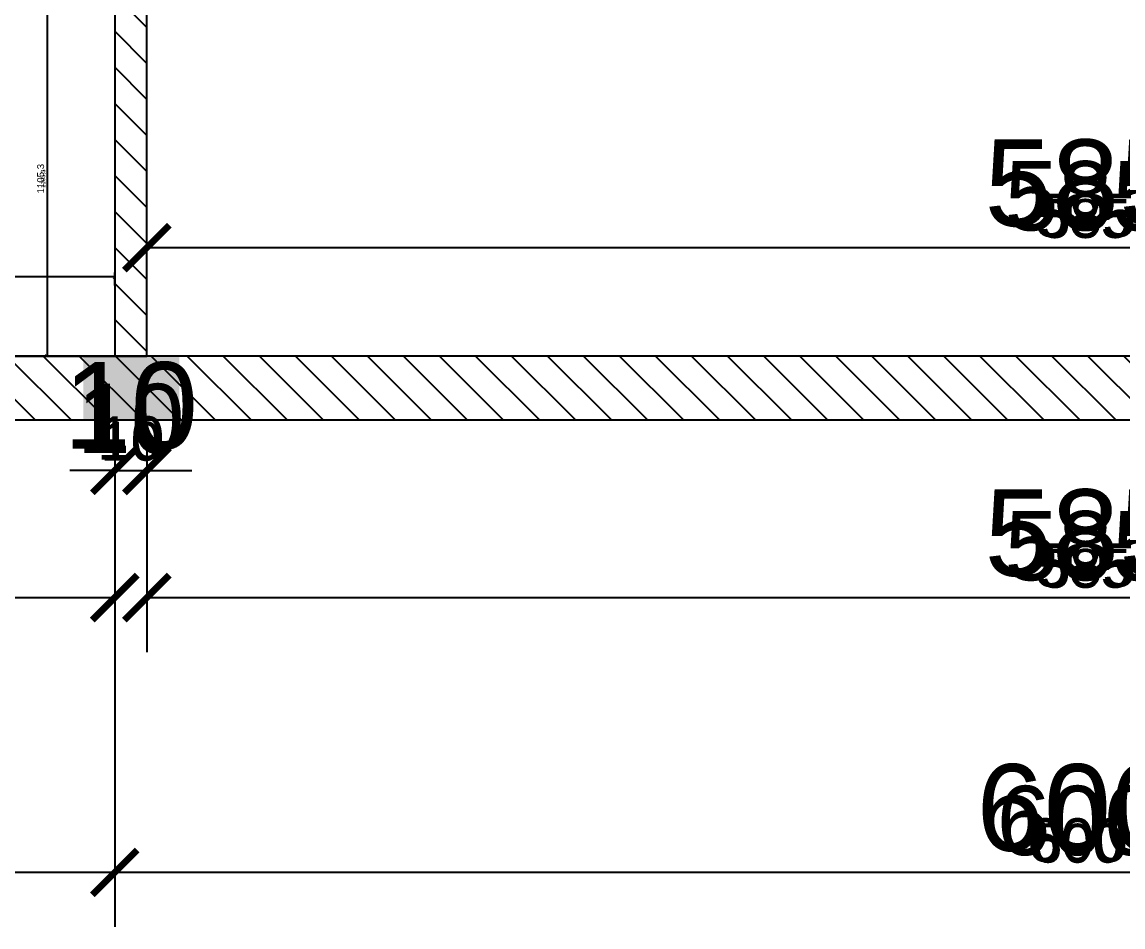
# Model space of a CAD drawing. Header units: millimetres. Extents: x -26398 to 135532, y -376633 to 43268.
# Drawn here: x 16050.7 to 16393.8, y -358838.9 to -358556.9 of the extents above; entities that cross this region are included whole.
import ezdxf
from ezdxf.xclip import XClip

# ---------------------------------------------------------------- set-up
doc = ezdxf.new("R2010")
doc.units = ezdxf.units.MM
for name, color, linetype in [('0 @ 10', 7, 'Continuous'), ('0 @ 4.5', 7, 'Continuous'), ('0 @ 5', 7, 'Continuous'), ('0 @ 8', 7, 'Continuous'), ('DIM', 7, 'Continuous'), ('DIM @ 10', 7, 'Continuous'), ('DIM @ 4.5', 7, 'Continuous'), ('DIM @ 5', 7, 'Continuous'), ('DIM @ 8', 7, 'Continuous'), ('TƯỜNG', 52, 'Continuous')]:
    doc.layers.add(name, color=color, linetype=linetype)
doc.styles.get("Standard").update_dxf_attribs({"font": 'arial.ttf'})
doc.dimstyles.new('SCALE dimmatbang', dxfattribs={"dimscale": 70, "dimtxt": 2.7, "dimasz": 1.4, "dimexe": 1.7, "dimexo": 0.7, "dimtad": 1, "dimtoh": 1, "dimdec": 1, "dimtxsty": 'Standard', "dimblk": 'ARCHTICK', "dimcen": 2.5, "dimclrd": 1, "dimclre": 256, "dimadec": 0, "dimazin": 0, "dimtfac": 1, "dimtdec": 1, "dimtmove": 0, "dimatfit": 3, "dimfxl": 1, "dimarcsym": 0})

# ---------------------------------------------------------------- blocks, each defined once
blk = doc.blocks.new('_ArchTick')
at = {"color": 0, "linetype": 'ByBlock', "const_width": 0.15}
blk.add_lwpolyline([(-0.5, -0.5), (0.5, 0.5)], dxfattribs=at)
blk = doc.blocks.new('*D8632')
at = {"layer": 'DEFPOINTS', "color": 0, "transparency": 16777216}
for p in [(15799.6, -358681), (16079.6, -358681), (16079.6, -358736.26)]:
    blk.add_point(p, dxfattribs=at)
at = {"layer": 'DIM', "lineweight": -2, "transparency": 16777216}
for p, q in [((15799.6, -358684.15), (15799.6, -358743.91)), ((16079.6, -358684.15), (16079.6, -358743.91))]:
    blk.add_line(p, q, dxfattribs=at)
at = {"layer": 'DIM', "color": 1, "lineweight": -2, "transparency": 16777216}
blk.add_line((15799.6, -358736.26), (16079.6, -358736.26), dxfattribs=at)
at = {"layer": 'DIM', "color": 1, "lineweight": -2, "transparency": 16777216, "xscale": 6.3, "yscale": 6.3, "zscale": 6.3, "rotation": 180}
blk.add_blockref('_ArchTick', (15799.6, -358736.26), dxfattribs=at)
at = {"layer": 'DIM', "color": 1, "lineweight": -2, "transparency": 16777216, "xscale": 6.3, "yscale": 6.3, "zscale": 6.3}
blk.add_blockref('_ArchTick', (16079.6, -358736.26), dxfattribs=at)
at = {"layer": 'DIM', "color": 0, "transparency": 16777216, "insert": (15939.6, -358727.24), "char_height": 12.15, "attachment_point": 5}
blk.add_mtext('280', dxfattribs=at)
blk = doc.blocks.new('*D8633')
at = {"layer": 'DEFPOINTS', "color": 0, "transparency": 16777216}
for p in [(15799.6, -358681), (16079.6, -358681), (16079.6, -358736.26)]:
    blk.add_point(p, dxfattribs=at)
at = {"layer": 'DIM', "lineweight": -2, "transparency": 16777216}
for p, q in [((15799.6, -358688), (15799.6, -358753.26)), ((16079.6, -358688), (16079.6, -358753.26))]:
    blk.add_line(p, q, dxfattribs=at)
at = {"layer": 'DIM', "color": 1, "lineweight": -2, "transparency": 16777216}
blk.add_line((15799.6, -358736.26), (16079.6, -358736.26), dxfattribs=at)
at = {"layer": 'DIM', "color": 1, "lineweight": -2, "transparency": 16777216, "xscale": 14, "yscale": 14, "zscale": 14, "rotation": 180}
blk.add_blockref('_ArchTick', (15799.6, -358736.26), dxfattribs=at)
at = {"layer": 'DIM', "color": 1, "lineweight": -2, "transparency": 16777216, "xscale": 14, "yscale": 14, "zscale": 14}
blk.add_blockref('_ArchTick', (16079.6, -358736.26), dxfattribs=at)
at = {"layer": 'DIM', "color": 0, "transparency": 16777216, "insert": (15939.6, -358716.22), "char_height": 27, "attachment_point": 5}
blk.add_mtext('280', dxfattribs=at)
blk = doc.blocks.new('*D8634')
at = {"layer": 'DEFPOINTS', "color": 0, "transparency": 16777216}
for p in [(15799.6, -358681), (16079.6, -358681), (16079.6, -358736.26)]:
    blk.add_point(p, dxfattribs=at)
at = {"layer": 'DIM', "lineweight": -2, "transparency": 16777216}
for p, q in [((15799.6, -358686.6), (15799.6, -358749.86)), ((16079.6, -358686.6), (16079.6, -358749.86))]:
    blk.add_line(p, q, dxfattribs=at)
at = {"layer": 'DIM', "color": 1, "lineweight": -2, "transparency": 16777216}
blk.add_line((15799.6, -358736.26), (16079.6, -358736.26), dxfattribs=at)
at = {"layer": 'DIM', "color": 1, "lineweight": -2, "transparency": 16777216, "xscale": 11.2, "yscale": 11.2, "zscale": 11.2, "rotation": 180}
blk.add_blockref('_ArchTick', (15799.6, -358736.26), dxfattribs=at)
at = {"layer": 'DIM', "color": 1, "lineweight": -2, "transparency": 16777216, "xscale": 11.2, "yscale": 11.2, "zscale": 11.2}
blk.add_blockref('_ArchTick', (16079.6, -358736.26), dxfattribs=at)
at = {"layer": 'DIM', "color": 0, "transparency": 16777216, "insert": (15939.6, -358720.23), "char_height": 21.6, "attachment_point": 5}
blk.add_mtext('280', dxfattribs=at)
blk = doc.blocks.new('*D8635')
at = {"layer": 'DEFPOINTS', "color": 0, "transparency": 16777216}
for p in [(15799.6, -358681), (16079.6, -358681), (16079.6, -358736.26)]:
    blk.add_point(p, dxfattribs=at)
at = {"layer": 'DIM', "lineweight": -2, "transparency": 16777216}
for p, q in [((15799.6, -358684.5), (15799.6, -358744.76)), ((16079.6, -358684.5), (16079.6, -358744.76))]:
    blk.add_line(p, q, dxfattribs=at)
at = {"layer": 'DIM', "color": 1, "lineweight": -2, "transparency": 16777216}
blk.add_line((15799.6, -358736.26), (16079.6, -358736.26), dxfattribs=at)
at = {"layer": 'DIM', "color": 1, "lineweight": -2, "transparency": 16777216, "xscale": 7, "yscale": 7, "zscale": 7, "rotation": 180}
blk.add_blockref('_ArchTick', (15799.6, -358736.26), dxfattribs=at)
at = {"layer": 'DIM', "color": 1, "lineweight": -2, "transparency": 16777216, "xscale": 7, "yscale": 7, "zscale": 7}
blk.add_blockref('_ArchTick', (16079.6, -358736.26), dxfattribs=at)
at = {"layer": 'DIM', "color": 0, "transparency": 16777216, "insert": (15939.6, -358726.24), "char_height": 13.5, "attachment_point": 5}
blk.add_mtext('280', dxfattribs=at)
blk = doc.blocks.new('*D8636')
at = {"lineweight": -2, "transparency": 16777216}
for p, q in [((16079.6, -358684.15), (16079.6, -358704.28)), ((16089.6, -358684.15), (16089.6, -358704.28))]:
    blk.add_line(p, q, dxfattribs=at)
at = {"color": 1, "lineweight": -2, "transparency": 16777216}
blk.add_line((16079.6, -358696.63), (16089.6, -358696.63), dxfattribs=at)
at = {"layer": 'DEFPOINTS', "color": 0, "transparency": 16777216}
for p in [(16079.6, -358681), (16089.6, -358681), (16089.6, -358696.63)]:
    blk.add_point(p, dxfattribs=at)
at = {"color": 1, "lineweight": -2, "transparency": 16777216, "xscale": 6.3, "yscale": 6.3, "zscale": 6.3, "rotation": 180}
blk.add_blockref('_ArchTick', (16079.6, -358696.63), dxfattribs=at)
at = {"color": 1, "lineweight": -2, "transparency": 16777216, "xscale": 6.3, "yscale": 6.3, "zscale": 6.3}
blk.add_blockref('_ArchTick', (16089.6, -358696.63), dxfattribs=at)
at = {"color": 0, "transparency": 16777216, "insert": (16084.6, -358687.61), "char_height": 12.15, "attachment_point": 5}
blk.add_mtext('10', dxfattribs=at)
blk = doc.blocks.new('*D8637')
at = {"lineweight": -2, "transparency": 16777216}
for p, q in [((16079.6, -358688), (16079.6, -358713.63)), ((16089.6, -358688), (16089.6, -358713.63))]:
    blk.add_line(p, q, dxfattribs=at)
at = {"color": 1, "lineweight": -2, "transparency": 16777216}
for p, q in [((16079.6, -358696.63), (16065.6, -358696.63)), ((16079.6, -358696.63), (16089.6, -358696.63)), ((16089.6, -358696.63), (16103.6, -358696.63))]:
    blk.add_line(p, q, dxfattribs=at)
at = {"layer": 'DEFPOINTS', "color": 0, "transparency": 16777216}
for p in [(16079.6, -358681), (16089.6, -358681), (16089.6, -358696.63)]:
    blk.add_point(p, dxfattribs=at)
at = {"color": 1, "lineweight": -2, "transparency": 16777216, "xscale": 14, "yscale": 14, "zscale": 14}
blk.add_blockref('_ArchTick', (16079.6, -358696.63), dxfattribs=at)
at = {"color": 1, "lineweight": -2, "transparency": 16777216, "xscale": 14, "yscale": 14, "zscale": 14, "rotation": 180}
blk.add_blockref('_ArchTick', (16089.6, -358696.63), dxfattribs=at)
at = {"color": 0, "transparency": 16777216, "insert": (16084.6, -358676.59), "char_height": 27, "attachment_point": 5}
blk.add_mtext('10', dxfattribs=at)
blk = doc.blocks.new('*D8638')
at = {"lineweight": -2, "transparency": 16777216}
for p, q in [((16079.6, -358686.6), (16079.6, -358710.23)), ((16089.6, -358686.6), (16089.6, -358710.23))]:
    blk.add_line(p, q, dxfattribs=at)
at = {"color": 1, "lineweight": -2, "transparency": 16777216}
blk.add_line((16079.6, -358696.63), (16089.6, -358696.63), dxfattribs=at)
at = {"layer": 'DEFPOINTS', "color": 0, "transparency": 16777216}
for p in [(16079.6, -358681), (16089.6, -358681), (16089.6, -358696.63)]:
    blk.add_point(p, dxfattribs=at)
at = {"color": 1, "lineweight": -2, "transparency": 16777216, "xscale": 11.2, "yscale": 11.2, "zscale": 11.2, "rotation": 180}
blk.add_blockref('_ArchTick', (16079.6, -358696.63), dxfattribs=at)
at = {"color": 1, "lineweight": -2, "transparency": 16777216, "xscale": 11.2, "yscale": 11.2, "zscale": 11.2}
blk.add_blockref('_ArchTick', (16089.6, -358696.63), dxfattribs=at)
at = {"color": 0, "transparency": 16777216, "insert": (16084.6, -358680.6), "char_height": 21.6, "attachment_point": 5}
blk.add_mtext('10', dxfattribs=at)
blk = doc.blocks.new('*D8639')
at = {"lineweight": -2, "transparency": 16777216}
for p, q in [((16079.6, -358684.5), (16079.6, -358705.13)), ((16089.6, -358684.5), (16089.6, -358705.13))]:
    blk.add_line(p, q, dxfattribs=at)
at = {"color": 1, "lineweight": -2, "transparency": 16777216}
blk.add_line((16079.6, -358696.63), (16089.6, -358696.63), dxfattribs=at)
at = {"layer": 'DEFPOINTS', "color": 0, "transparency": 16777216}
for p in [(16079.6, -358681), (16089.6, -358681), (16089.6, -358696.63)]:
    blk.add_point(p, dxfattribs=at)
at = {"color": 1, "lineweight": -2, "transparency": 16777216, "xscale": 7, "yscale": 7, "zscale": 7, "rotation": 180}
blk.add_blockref('_ArchTick', (16079.6, -358696.63), dxfattribs=at)
at = {"color": 1, "lineweight": -2, "transparency": 16777216, "xscale": 7, "yscale": 7, "zscale": 7}
blk.add_blockref('_ArchTick', (16089.6, -358696.63), dxfattribs=at)
at = {"color": 0, "transparency": 16777216, "insert": (16084.6, -358686.61), "char_height": 13.5, "attachment_point": 5}
blk.add_mtext('10', dxfattribs=at)
blk = doc.blocks.new('*D8816')
at = {"layer": 'DEFPOINTS', "color": 0, "transparency": 16777216}
for p in [(16089.6, -358681), (16674.6, -358681), (16674.6, -358736.26)]:
    blk.add_point(p, dxfattribs=at)
at = {"layer": 'DIM', "lineweight": -2, "transparency": 16777216}
for p, q in [((16089.6, -358684.15), (16089.6, -358743.91)), ((16674.6, -358684.15), (16674.6, -358743.91))]:
    blk.add_line(p, q, dxfattribs=at)
at = {"layer": 'DIM', "color": 1, "lineweight": -2, "transparency": 16777216}
blk.add_line((16089.6, -358736.26), (16674.6, -358736.26), dxfattribs=at)
at = {"layer": 'DIM', "color": 1, "lineweight": -2, "transparency": 16777216, "xscale": 6.3, "yscale": 6.3, "zscale": 6.3, "rotation": 180}
blk.add_blockref('_ArchTick', (16089.6, -358736.26), dxfattribs=at)
at = {"layer": 'DIM', "color": 1, "lineweight": -2, "transparency": 16777216, "xscale": 6.3, "yscale": 6.3, "zscale": 6.3}
blk.add_blockref('_ArchTick', (16674.6, -358736.26), dxfattribs=at)
at = {"layer": 'DIM', "color": 0, "transparency": 16777216, "insert": (16382.1, -358727.24), "char_height": 12.15, "attachment_point": 5}
blk.add_mtext('585', dxfattribs=at)
blk = doc.blocks.new('*D8817')
at = {"layer": 'DEFPOINTS', "color": 0, "transparency": 16777216}
for p in [(16089.6, -358681), (16674.6, -358681), (16674.6, -358736.26)]:
    blk.add_point(p, dxfattribs=at)
at = {"layer": 'DIM', "lineweight": -2, "transparency": 16777216}
for p, q in [((16089.6, -358688), (16089.6, -358753.26)), ((16674.6, -358688), (16674.6, -358753.26))]:
    blk.add_line(p, q, dxfattribs=at)
at = {"layer": 'DIM', "color": 1, "lineweight": -2, "transparency": 16777216}
blk.add_line((16089.6, -358736.26), (16674.6, -358736.26), dxfattribs=at)
at = {"layer": 'DIM', "color": 1, "lineweight": -2, "transparency": 16777216, "xscale": 14, "yscale": 14, "zscale": 14, "rotation": 180}
blk.add_blockref('_ArchTick', (16089.6, -358736.26), dxfattribs=at)
at = {"layer": 'DIM', "color": 1, "lineweight": -2, "transparency": 16777216, "xscale": 14, "yscale": 14, "zscale": 14}
blk.add_blockref('_ArchTick', (16674.6, -358736.26), dxfattribs=at)
at = {"layer": 'DIM', "color": 0, "transparency": 16777216, "insert": (16382.1, -358716.22), "char_height": 27, "attachment_point": 5}
blk.add_mtext('585', dxfattribs=at)
blk = doc.blocks.new('*D8818')
at = {"layer": 'DEFPOINTS', "color": 0, "transparency": 16777216}
for p in [(16089.6, -358681), (16674.6, -358681), (16674.6, -358736.26)]:
    blk.add_point(p, dxfattribs=at)
at = {"layer": 'DIM', "lineweight": -2, "transparency": 16777216}
for p, q in [((16089.6, -358686.6), (16089.6, -358749.86)), ((16674.6, -358686.6), (16674.6, -358749.86))]:
    blk.add_line(p, q, dxfattribs=at)
at = {"layer": 'DIM', "color": 1, "lineweight": -2, "transparency": 16777216}
blk.add_line((16089.6, -358736.26), (16674.6, -358736.26), dxfattribs=at)
at = {"layer": 'DIM', "color": 1, "lineweight": -2, "transparency": 16777216, "xscale": 11.2, "yscale": 11.2, "zscale": 11.2, "rotation": 180}
blk.add_blockref('_ArchTick', (16089.6, -358736.26), dxfattribs=at)
at = {"layer": 'DIM', "color": 1, "lineweight": -2, "transparency": 16777216, "xscale": 11.2, "yscale": 11.2, "zscale": 11.2}
blk.add_blockref('_ArchTick', (16674.6, -358736.26), dxfattribs=at)
at = {"layer": 'DIM', "color": 0, "transparency": 16777216, "insert": (16382.1, -358720.23), "char_height": 21.6, "attachment_point": 5}
blk.add_mtext('585', dxfattribs=at)
blk = doc.blocks.new('*D8819')
at = {"layer": 'DEFPOINTS', "color": 0, "transparency": 16777216}
for p in [(16089.6, -358681), (16674.6, -358681), (16674.6, -358736.26)]:
    blk.add_point(p, dxfattribs=at)
at = {"layer": 'DIM', "lineweight": -2, "transparency": 16777216}
for p, q in [((16089.6, -358684.5), (16089.6, -358744.76)), ((16674.6, -358684.5), (16674.6, -358744.76))]:
    blk.add_line(p, q, dxfattribs=at)
at = {"layer": 'DIM', "color": 1, "lineweight": -2, "transparency": 16777216}
blk.add_line((16089.6, -358736.26), (16674.6, -358736.26), dxfattribs=at)
at = {"layer": 'DIM', "color": 1, "lineweight": -2, "transparency": 16777216, "xscale": 7, "yscale": 7, "zscale": 7, "rotation": 180}
blk.add_blockref('_ArchTick', (16089.6, -358736.26), dxfattribs=at)
at = {"layer": 'DIM', "color": 1, "lineweight": -2, "transparency": 16777216, "xscale": 7, "yscale": 7, "zscale": 7}
blk.add_blockref('_ArchTick', (16674.6, -358736.26), dxfattribs=at)
at = {"layer": 'DIM', "color": 0, "transparency": 16777216, "insert": (16382.1, -358726.24), "char_height": 13.5, "attachment_point": 5}
blk.add_mtext('585', dxfattribs=at)
blk = doc.blocks.new('*D8872')
at = {"layer": 'DEFPOINTS', "color": 0, "transparency": 16777216}
for p in [(16079.6, -358681), (16679.6, -358681), (16079.6, -358821.88)]:
    blk.add_point(p, dxfattribs=at)
at = {"layer": 'DIM', "lineweight": -2, "transparency": 16777216}
for p, q in [((16079.6, -358684.15), (16079.6, -358829.53)), ((16679.6, -358684.15), (16679.6, -358829.53))]:
    blk.add_line(p, q, dxfattribs=at)
at = {"layer": 'DIM', "color": 1, "lineweight": -2, "transparency": 16777216}
blk.add_line((16679.6, -358821.88), (16079.6, -358821.88), dxfattribs=at)
at = {"layer": 'DIM', "color": 1, "lineweight": -2, "transparency": 16777216, "xscale": 6.3, "yscale": 6.3, "zscale": 6.3, "rotation": 180}
blk.add_blockref('_ArchTick', (16079.6, -358821.88), dxfattribs=at)
at = {"layer": 'DIM', "color": 1, "lineweight": -2, "transparency": 16777216, "xscale": 6.3, "yscale": 6.3, "zscale": 6.3}
blk.add_blockref('_ArchTick', (16679.6, -358821.88), dxfattribs=at)
at = {"layer": 'DIM', "color": 0, "transparency": 16777216, "insert": (16379.6, -358812.87), "char_height": 12.15, "attachment_point": 5}
blk.add_mtext('600', dxfattribs=at)
blk = doc.blocks.new('*D8873')
at = {"layer": 'DEFPOINTS', "color": 0, "transparency": 16777216}
for p in [(16079.6, -358681), (16679.6, -358681), (16079.6, -358821.88)]:
    blk.add_point(p, dxfattribs=at)
at = {"layer": 'DIM', "lineweight": -2, "transparency": 16777216}
for p, q in [((16079.6, -358688), (16079.6, -358838.88)), ((16679.6, -358688), (16679.6, -358838.88))]:
    blk.add_line(p, q, dxfattribs=at)
at = {"layer": 'DIM', "color": 1, "lineweight": -2, "transparency": 16777216}
blk.add_line((16679.6, -358821.88), (16079.6, -358821.88), dxfattribs=at)
at = {"layer": 'DIM', "color": 1, "lineweight": -2, "transparency": 16777216, "xscale": 14, "yscale": 14, "zscale": 14, "rotation": 180}
blk.add_blockref('_ArchTick', (16079.6, -358821.88), dxfattribs=at)
at = {"layer": 'DIM', "color": 1, "lineweight": -2, "transparency": 16777216, "xscale": 14, "yscale": 14, "zscale": 14}
blk.add_blockref('_ArchTick', (16679.6, -358821.88), dxfattribs=at)
at = {"layer": 'DIM', "color": 0, "transparency": 16777216, "insert": (16379.6, -358801.85), "char_height": 27, "attachment_point": 5}
blk.add_mtext('600', dxfattribs=at)
blk = doc.blocks.new('*D8874')
at = {"layer": 'DEFPOINTS', "color": 0, "transparency": 16777216}
for p in [(16079.6, -358681), (16679.6, -358681), (16079.6, -358821.88)]:
    blk.add_point(p, dxfattribs=at)
at = {"layer": 'DIM', "lineweight": -2, "transparency": 16777216}
for p, q in [((16079.6, -358686.6), (16079.6, -358835.48)), ((16679.6, -358686.6), (16679.6, -358835.48))]:
    blk.add_line(p, q, dxfattribs=at)
at = {"layer": 'DIM', "color": 1, "lineweight": -2, "transparency": 16777216}
blk.add_line((16679.6, -358821.88), (16079.6, -358821.88), dxfattribs=at)
at = {"layer": 'DIM', "color": 1, "lineweight": -2, "transparency": 16777216, "xscale": 11.2, "yscale": 11.2, "zscale": 11.2, "rotation": 180}
blk.add_blockref('_ArchTick', (16079.6, -358821.88), dxfattribs=at)
at = {"layer": 'DIM', "color": 1, "lineweight": -2, "transparency": 16777216, "xscale": 11.2, "yscale": 11.2, "zscale": 11.2}
blk.add_blockref('_ArchTick', (16679.6, -358821.88), dxfattribs=at)
at = {"layer": 'DIM', "color": 0, "transparency": 16777216, "insert": (16379.6, -358805.85), "char_height": 21.6, "attachment_point": 5}
blk.add_mtext('600', dxfattribs=at)
blk = doc.blocks.new('*D8875')
at = {"layer": 'DEFPOINTS', "color": 0, "transparency": 16777216}
for p in [(16079.6, -358681), (16679.6, -358681), (16079.6, -358821.88)]:
    blk.add_point(p, dxfattribs=at)
at = {"layer": 'DIM', "lineweight": -2, "transparency": 16777216}
for p, q in [((16079.6, -358684.5), (16079.6, -358830.38)), ((16679.6, -358684.5), (16679.6, -358830.38))]:
    blk.add_line(p, q, dxfattribs=at)
at = {"layer": 'DIM', "color": 1, "lineweight": -2, "transparency": 16777216}
blk.add_line((16679.6, -358821.88), (16079.6, -358821.88), dxfattribs=at)
at = {"layer": 'DIM', "color": 1, "lineweight": -2, "transparency": 16777216, "xscale": 7, "yscale": 7, "zscale": 7, "rotation": 180}
blk.add_blockref('_ArchTick', (16079.6, -358821.88), dxfattribs=at)
at = {"layer": 'DIM', "color": 1, "lineweight": -2, "transparency": 16777216, "xscale": 7, "yscale": 7, "zscale": 7}
blk.add_blockref('_ArchTick', (16679.6, -358821.88), dxfattribs=at)
at = {"layer": 'DIM', "color": 0, "transparency": 16777216, "insert": (16379.6, -358811.86), "char_height": 13.5, "attachment_point": 5}
blk.add_mtext('600', dxfattribs=at)
blk = doc.blocks.new('*D8572')
at = {"layer": 'DEFPOINTS', "color": 0, "transparency": 16777216}
for p in [(15779.6, -358680.8), (16079.6, -358681), (15779.6, -358821.88)]:
    blk.add_point(p, dxfattribs=at)
at = {"layer": 'DIM', "lineweight": -2, "transparency": 16777216}
for p, q in [((15779.6, -358683.95), (15779.6, -358829.53)), ((16079.6, -358684.15), (16079.6, -358829.53))]:
    blk.add_line(p, q, dxfattribs=at)
at = {"layer": 'DIM', "color": 1, "lineweight": -2, "transparency": 16777216}
blk.add_line((16079.6, -358821.88), (15779.6, -358821.88), dxfattribs=at)
at = {"layer": 'DIM', "color": 1, "lineweight": -2, "transparency": 16777216, "xscale": 6.3, "yscale": 6.3, "zscale": 6.3, "rotation": 180}
blk.add_blockref('_ArchTick', (15779.6, -358821.88), dxfattribs=at)
at = {"layer": 'DIM', "color": 1, "lineweight": -2, "transparency": 16777216, "xscale": 6.3, "yscale": 6.3, "zscale": 6.3}
blk.add_blockref('_ArchTick', (16079.6, -358821.88), dxfattribs=at)
at = {"layer": 'DIM', "color": 0, "transparency": 16777216, "insert": (15929.6, -358812.86), "char_height": 12.15, "attachment_point": 5}
blk.add_mtext('300', dxfattribs=at)
blk = doc.blocks.new('*D8573')
at = {"layer": 'DEFPOINTS', "color": 0, "transparency": 16777216}
for p in [(15779.6, -358680.8), (16079.6, -358681), (15779.6, -358821.88)]:
    blk.add_point(p, dxfattribs=at)
at = {"layer": 'DIM', "lineweight": -2, "transparency": 16777216}
for p, q in [((15779.6, -358687.8), (15779.6, -358838.88)), ((16079.6, -358688), (16079.6, -358838.88))]:
    blk.add_line(p, q, dxfattribs=at)
at = {"layer": 'DIM', "color": 1, "lineweight": -2, "transparency": 16777216}
blk.add_line((16079.6, -358821.88), (15779.6, -358821.88), dxfattribs=at)
at = {"layer": 'DIM', "color": 1, "lineweight": -2, "transparency": 16777216, "xscale": 14, "yscale": 14, "zscale": 14, "rotation": 180}
blk.add_blockref('_ArchTick', (15779.6, -358821.88), dxfattribs=at)
at = {"layer": 'DIM', "color": 1, "lineweight": -2, "transparency": 16777216, "xscale": 14, "yscale": 14, "zscale": 14}
blk.add_blockref('_ArchTick', (16079.6, -358821.88), dxfattribs=at)
at = {"layer": 'DIM', "color": 0, "transparency": 16777216, "insert": (15929.6, -358801.84), "char_height": 27, "attachment_point": 5}
blk.add_mtext('300', dxfattribs=at)
blk = doc.blocks.new('*D8574')
at = {"layer": 'DEFPOINTS', "color": 0, "transparency": 16777216}
for p in [(15779.6, -358680.8), (16079.6, -358681), (15779.6, -358821.88)]:
    blk.add_point(p, dxfattribs=at)
at = {"layer": 'DIM', "lineweight": -2, "transparency": 16777216}
for p, q in [((15779.6, -358686.4), (15779.6, -358835.48)), ((16079.6, -358686.6), (16079.6, -358835.48))]:
    blk.add_line(p, q, dxfattribs=at)
at = {"layer": 'DIM', "color": 1, "lineweight": -2, "transparency": 16777216}
blk.add_line((16079.6, -358821.88), (15779.6, -358821.88), dxfattribs=at)
at = {"layer": 'DIM', "color": 1, "lineweight": -2, "transparency": 16777216, "xscale": 11.2, "yscale": 11.2, "zscale": 11.2, "rotation": 180}
blk.add_blockref('_ArchTick', (15779.6, -358821.88), dxfattribs=at)
at = {"layer": 'DIM', "color": 1, "lineweight": -2, "transparency": 16777216, "xscale": 11.2, "yscale": 11.2, "zscale": 11.2}
blk.add_blockref('_ArchTick', (16079.6, -358821.88), dxfattribs=at)
at = {"layer": 'DIM', "color": 0, "transparency": 16777216, "insert": (15929.6, -358805.85), "char_height": 21.6, "attachment_point": 5}
blk.add_mtext('300', dxfattribs=at)
blk = doc.blocks.new('*D8575')
at = {"layer": 'DEFPOINTS', "color": 0, "transparency": 16777216}
for p in [(15779.6, -358680.8), (16079.6, -358681), (15779.6, -358821.88)]:
    blk.add_point(p, dxfattribs=at)
at = {"layer": 'DIM', "lineweight": -2, "transparency": 16777216}
for p, q in [((15779.6, -358684.3), (15779.6, -358830.38)), ((16079.6, -358684.5), (16079.6, -358830.38))]:
    blk.add_line(p, q, dxfattribs=at)
at = {"layer": 'DIM', "color": 1, "lineweight": -2, "transparency": 16777216}
blk.add_line((16079.6, -358821.88), (15779.6, -358821.88), dxfattribs=at)
at = {"layer": 'DIM', "color": 1, "lineweight": -2, "transparency": 16777216, "xscale": 7, "yscale": 7, "zscale": 7, "rotation": 180}
blk.add_blockref('_ArchTick', (15779.6, -358821.88), dxfattribs=at)
at = {"layer": 'DIM', "color": 1, "lineweight": -2, "transparency": 16777216, "xscale": 7, "yscale": 7, "zscale": 7}
blk.add_blockref('_ArchTick', (16079.6, -358821.88), dxfattribs=at)
at = {"layer": 'DIM', "color": 0, "transparency": 16777216, "insert": (15929.6, -358811.86), "char_height": 13.5, "attachment_point": 5}
blk.add_mtext('300', dxfattribs=at)
blk = doc.blocks.new('*D8696')
at = {"layer": 'DEFPOINTS', "color": 0, "transparency": 16777216}
for p in [(16089.6, -358627.24), (16089.6, -358627.24), (16674.6, -358627.24)]:
    blk.add_point(p, dxfattribs=at)
at = {"layer": 'DIM', "lineweight": -2, "transparency": 16777216}
for p, q in [((16089.6, -358624.09), (16089.6, -358619.59)), ((16674.6, -358624.09), (16674.6, -358619.59))]:
    blk.add_line(p, q, dxfattribs=at)
at = {"layer": 'DIM', "color": 1, "lineweight": -2, "transparency": 16777216}
blk.add_line((16674.6, -358627.24), (16089.6, -358627.24), dxfattribs=at)
at = {"layer": 'DIM', "color": 1, "lineweight": -2, "transparency": 16777216, "xscale": 6.3, "yscale": 6.3, "zscale": 6.3, "rotation": 180}
blk.add_blockref('_ArchTick', (16089.6, -358627.24), dxfattribs=at)
at = {"layer": 'DIM', "color": 1, "lineweight": -2, "transparency": 16777216, "xscale": 6.3, "yscale": 6.3, "zscale": 6.3}
blk.add_blockref('_ArchTick', (16674.6, -358627.24), dxfattribs=at)
at = {"layer": 'DIM', "color": 0, "transparency": 16777216, "insert": (16382.1, -358618.23), "char_height": 12.15, "attachment_point": 5}
blk.add_mtext('585', dxfattribs=at)
blk = doc.blocks.new('*D8697')
at = {"layer": 'DEFPOINTS', "color": 0, "transparency": 16777216}
for p in [(16089.6, -358627.24), (16089.6, -358627.24), (16674.6, -358627.24)]:
    blk.add_point(p, dxfattribs=at)
at = {"layer": 'DIM', "lineweight": -2, "transparency": 16777216}
for p, q in [((16089.6, -358620.24), (16089.6, -358610.24)), ((16674.6, -358620.24), (16674.6, -358610.24))]:
    blk.add_line(p, q, dxfattribs=at)
at = {"layer": 'DIM', "color": 1, "lineweight": -2, "transparency": 16777216}
blk.add_line((16674.6, -358627.24), (16089.6, -358627.24), dxfattribs=at)
at = {"layer": 'DIM', "color": 1, "lineweight": -2, "transparency": 16777216, "xscale": 14, "yscale": 14, "zscale": 14, "rotation": 180}
blk.add_blockref('_ArchTick', (16089.6, -358627.24), dxfattribs=at)
at = {"layer": 'DIM', "color": 1, "lineweight": -2, "transparency": 16777216, "xscale": 14, "yscale": 14, "zscale": 14}
blk.add_blockref('_ArchTick', (16674.6, -358627.24), dxfattribs=at)
at = {"layer": 'DIM', "color": 0, "transparency": 16777216, "insert": (16382.1, -358607.21), "char_height": 27, "attachment_point": 5}
blk.add_mtext('585', dxfattribs=at)
blk = doc.blocks.new('*D8698')
at = {"layer": 'DEFPOINTS', "color": 0, "transparency": 16777216}
for p in [(16089.6, -358627.24), (16089.6, -358627.24), (16674.6, -358627.24)]:
    blk.add_point(p, dxfattribs=at)
at = {"layer": 'DIM', "lineweight": -2, "transparency": 16777216}
for p, q in [((16089.6, -358621.64), (16089.6, -358613.64)), ((16674.6, -358621.64), (16674.6, -358613.64))]:
    blk.add_line(p, q, dxfattribs=at)
at = {"layer": 'DIM', "color": 1, "lineweight": -2, "transparency": 16777216}
blk.add_line((16674.6, -358627.24), (16089.6, -358627.24), dxfattribs=at)
at = {"layer": 'DIM', "color": 1, "lineweight": -2, "transparency": 16777216, "xscale": 11.2, "yscale": 11.2, "zscale": 11.2, "rotation": 180}
blk.add_blockref('_ArchTick', (16089.6, -358627.24), dxfattribs=at)
at = {"layer": 'DIM', "color": 1, "lineweight": -2, "transparency": 16777216, "xscale": 11.2, "yscale": 11.2, "zscale": 11.2}
blk.add_blockref('_ArchTick', (16674.6, -358627.24), dxfattribs=at)
at = {"layer": 'DIM', "color": 0, "transparency": 16777216, "insert": (16382.1, -358611.21), "char_height": 21.6, "attachment_point": 5}
blk.add_mtext('585', dxfattribs=at)
blk = doc.blocks.new('*D8699')
at = {"layer": 'DEFPOINTS', "color": 0, "transparency": 16777216}
for p in [(16089.6, -358627.24), (16089.6, -358627.24), (16674.6, -358627.24)]:
    blk.add_point(p, dxfattribs=at)
at = {"layer": 'DIM', "lineweight": -2, "transparency": 16777216}
for p, q in [((16089.6, -358623.74), (16089.6, -358618.74)), ((16674.6, -358623.74), (16674.6, -358618.74))]:
    blk.add_line(p, q, dxfattribs=at)
at = {"layer": 'DIM', "color": 1, "lineweight": -2, "transparency": 16777216}
blk.add_line((16674.6, -358627.24), (16089.6, -358627.24), dxfattribs=at)
at = {"layer": 'DIM', "color": 1, "lineweight": -2, "transparency": 16777216, "xscale": 7, "yscale": 7, "zscale": 7, "rotation": 180}
blk.add_blockref('_ArchTick', (16089.6, -358627.24), dxfattribs=at)
at = {"layer": 'DIM', "color": 1, "lineweight": -2, "transparency": 16777216, "xscale": 7, "yscale": 7, "zscale": 7}
blk.add_blockref('_ArchTick', (16674.6, -358627.24), dxfattribs=at)
at = {"layer": 'DIM', "color": 0, "transparency": 16777216, "insert": (16382.1, -358617.22), "char_height": 13.5, "attachment_point": 5}
blk.add_mtext('585', dxfattribs=at)
blk = doc.blocks.new('*D8500')
at = {"lineweight": -2, "transparency": 16777216}
for p, q in [((52835, -384244.6), (53132.1, -384244.6)), ((52835, -385349.9), (53132.1, -385349.9))]:
    blk.add_line(p, q, dxfattribs=at)
at = {"color": 1, "lineweight": -2, "transparency": 16777216}
blk.add_line((53118.5, -384244.6), (53118.5, -385349.9), dxfattribs=at)
at = {"layer": 'DEFPOINTS', "color": 0, "transparency": 16777216}
for p in [(52829.4, -384244.6), (52829.4, -385349.9), (53118.5, -385349.9)]:
    blk.add_point(p, dxfattribs=at)
at = {"color": 1, "lineweight": -2, "transparency": 16777216, "xscale": 11.2, "yscale": 11.2, "zscale": 11.2}
for p, rotation in [((53118.5, -384244.6), 90), ((53118.5, -385349.9), 270)]:
    blk.add_blockref('_ArchTick', p, dxfattribs=dict(at, rotation=rotation))
at = {"color": 0, "transparency": 16777216, "insert": (53100.5, -384797.2), "char_height": 21.6, "attachment_point": 5, "rotation": 90}
blk.add_mtext('1105,3', dxfattribs=at)
blk = doc.blocks.new('*D8501')
at = {"lineweight": -2, "transparency": 16777216}
for p, q in [((52832.9, -384244.6), (53127, -384244.6)), ((52832.9, -385349.9), (53127, -385349.9))]:
    blk.add_line(p, q, dxfattribs=at)
at = {"color": 1, "lineweight": -2, "transparency": 16777216}
blk.add_line((53118.5, -384244.6), (53118.5, -385349.9), dxfattribs=at)
at = {"layer": 'DEFPOINTS', "color": 0, "transparency": 16777216}
for p in [(52829.4, -384244.6), (52829.4, -385349.9), (53118.5, -385349.9)]:
    blk.add_point(p, dxfattribs=at)
at = {"color": 1, "lineweight": -2, "transparency": 16777216, "xscale": 7, "yscale": 7, "zscale": 7}
for p, rotation in [((53118.5, -384244.6), 90), ((53118.5, -385349.9), 270)]:
    blk.add_blockref('_ArchTick', p, dxfattribs=dict(at, rotation=rotation))
at = {"color": 0, "transparency": 16777216, "insert": (53107.2, -384797.2), "char_height": 13.5, "attachment_point": 5, "rotation": 90}
blk.add_mtext('1105,3', dxfattribs=at)
blk = doc.blocks.new('*D8502')
at = {"lineweight": -2, "transparency": 16777216}
for p, q in [((52271.5, -385128.2), (52271.5, -385089.7)), ((53329.4, -385128.2), (53329.4, -385089.7))]:
    blk.add_line(p, q, dxfattribs=at)
at = {"color": 1, "lineweight": -2, "transparency": 16777216}
blk.add_line((53329.4, -385103.3), (52271.5, -385103.3), dxfattribs=at)
at = {"layer": 'DEFPOINTS', "color": 0, "transparency": 16777216}
for p in [(52271.5, -385103.3), (52271.5, -385133.8), (53329.4, -385133.8)]:
    blk.add_point(p, dxfattribs=at)
at = {"color": 1, "lineweight": -2, "transparency": 16777216, "xscale": 11.2, "yscale": 11.2, "zscale": 11.2, "rotation": 180}
blk.add_blockref('_ArchTick', (52271.5, -385103.3), dxfattribs=at)
at = {"color": 1, "lineweight": -2, "transparency": 16777216, "xscale": 11.2, "yscale": 11.2, "zscale": 11.2}
blk.add_blockref('_ArchTick', (53329.4, -385103.3), dxfattribs=at)
at = {"color": 0, "transparency": 16777216, "insert": (52800.4, -385085.4), "char_height": 21.6, "attachment_point": 5}
blk.add_mtext('1057,9', dxfattribs=at)
blk = doc.blocks.new('*D8503')
at = {"lineweight": -2, "transparency": 16777216}
for p, q in [((52271.5, -385130.3), (52271.5, -385094.8)), ((53329.4, -385130.3), (53329.4, -385094.8))]:
    blk.add_line(p, q, dxfattribs=at)
at = {"color": 1, "lineweight": -2, "transparency": 16777216}
blk.add_line((53329.4, -385103.3), (52271.5, -385103.3), dxfattribs=at)
at = {"layer": 'DEFPOINTS', "color": 0, "transparency": 16777216}
for p in [(52271.5, -385103.3), (52271.5, -385133.8), (53329.4, -385133.8)]:
    blk.add_point(p, dxfattribs=at)
at = {"color": 1, "lineweight": -2, "transparency": 16777216, "xscale": 7, "yscale": 7, "zscale": 7, "rotation": 180}
blk.add_blockref('_ArchTick', (52271.5, -385103.3), dxfattribs=at)
at = {"color": 1, "lineweight": -2, "transparency": 16777216, "xscale": 7, "yscale": 7, "zscale": 7}
blk.add_blockref('_ArchTick', (53329.4, -385103.3), dxfattribs=at)
at = {"color": 0, "transparency": 16777216, "insert": (52800.4, -385092.1), "char_height": 13.5, "attachment_point": 5}
blk.add_mtext('1057,9', dxfattribs=at)
blk = doc.blocks.new('*U9349')
at = {"layer": 'DIM @ 10'}
dim = blk.add_linear_dim(base=(16079.6, -358736.26), p1=(15799.6, -358681), p2=(16079.6, -358681), angle=180, dimstyle='SCALE dimmatbang', override={"dimscale": 10, "dimtix": 0, "dimtofl": 1, "dimtmove": 0, "dimatfit": 3}, dxfattribs=at)
dim.commit()
dim.dimension.update_dxf_attribs({"geometry": '*D8633', "text_midpoint": (15939.6, -358716.22)})
at = {"layer": 'DIM @ 4.5'}
dim = blk.add_linear_dim(base=(16079.6, -358736.26), p1=(15799.6, -358681), p2=(16079.6, -358681), angle=180, dimstyle='SCALE dimmatbang', override={"dimscale": 4.5, "dimtix": 0, "dimtofl": 1, "dimtmove": 0, "dimatfit": 3}, dxfattribs=at)
dim.commit()
dim.dimension.update_dxf_attribs({"geometry": '*D8632', "text_midpoint": (15939.6, -358727.24)})
at = {"layer": 'DIM @ 5'}
dim = blk.add_linear_dim(base=(16079.6, -358736.26), p1=(15799.6, -358681), p2=(16079.6, -358681), angle=180, dimstyle='SCALE dimmatbang', override={"dimscale": 5, "dimtix": 0, "dimtofl": 1, "dimtmove": 0, "dimatfit": 3}, dxfattribs=at)
dim.commit()
dim.dimension.update_dxf_attribs({"geometry": '*D8635', "text_midpoint": (15939.6, -358726.24)})
at = {"layer": 'DIM @ 8'}
dim = blk.add_linear_dim(base=(16079.6, -358736.26), p1=(15799.6, -358681), p2=(16079.6, -358681), angle=180, dimstyle='SCALE dimmatbang', override={"dimscale": 8, "dimtix": 0, "dimtofl": 1, "dimtmove": 0, "dimatfit": 3}, dxfattribs=at)
dim.commit()
dim.dimension.update_dxf_attribs({"geometry": '*D8634', "text_midpoint": (15939.6, -358720.23)})
blk = doc.blocks.new('*U9350')
at = {"layer": '0 @ 10'}
dim = blk.add_linear_dim(base=(16089.6, -358696.63), p1=(16079.6, -358681), p2=(16089.6, -358681), angle=180, dimstyle='SCALE dimmatbang', override={"dimscale": 10, "dimtix": 0, "dimtofl": 1, "dimtmove": 0, "dimatfit": 3}, dxfattribs=at)
dim.commit()
dim.dimension.update_dxf_attribs({"geometry": '*D8637', "text_midpoint": (16084.6, -358696.63), "dimtype": 128})
at = {"layer": '0 @ 4.5'}
dim = blk.add_linear_dim(base=(16089.6, -358696.63), p1=(16079.6, -358681), p2=(16089.6, -358681), angle=180, dimstyle='SCALE dimmatbang', override={"dimscale": 4.5, "dimtix": 0, "dimtofl": 1, "dimtmove": 0, "dimatfit": 3}, dxfattribs=at)
dim.commit()
dim.dimension.update_dxf_attribs({"geometry": '*D8636', "text_midpoint": (16084.6, -358696.63), "dimtype": 128})
at = {"layer": '0 @ 5'}
dim = blk.add_linear_dim(base=(16089.6, -358696.63), p1=(16079.6, -358681), p2=(16089.6, -358681), angle=180, dimstyle='SCALE dimmatbang', override={"dimscale": 5, "dimtix": 0, "dimtofl": 1, "dimtmove": 0, "dimatfit": 3}, dxfattribs=at)
dim.commit()
dim.dimension.update_dxf_attribs({"geometry": '*D8639', "text_midpoint": (16084.6, -358696.63), "dimtype": 128})
at = {"layer": '0 @ 8'}
dim = blk.add_linear_dim(base=(16089.6, -358696.63), p1=(16079.6, -358681), p2=(16089.6, -358681), angle=180, dimstyle='SCALE dimmatbang', override={"dimscale": 8, "dimtix": 0, "dimtofl": 1, "dimtmove": 0, "dimatfit": 3}, dxfattribs=at)
dim.commit()
dim.dimension.update_dxf_attribs({"geometry": '*D8638', "text_midpoint": (16084.6, -358696.63), "dimtype": 128})
blk = doc.blocks.new('*U9351')
at = {"layer": 'DIM @ 10'}
dim = blk.add_linear_dim(base=(16674.6, -358736.26), p1=(16089.6, -358681), p2=(16674.6, -358681), angle=180, dimstyle='SCALE dimmatbang', override={"dimscale": 10, "dimtix": 0, "dimtofl": 1, "dimtmove": 0, "dimatfit": 3}, dxfattribs=at)
dim.commit()
dim.dimension.update_dxf_attribs({"geometry": '*D8817', "text_midpoint": (16382.1, -358716.22)})
at = {"layer": 'DIM @ 4.5'}
dim = blk.add_linear_dim(base=(16674.6, -358736.26), p1=(16089.6, -358681), p2=(16674.6, -358681), angle=180, dimstyle='SCALE dimmatbang', override={"dimscale": 4.5, "dimtix": 0, "dimtofl": 1, "dimtmove": 0, "dimatfit": 3}, dxfattribs=at)
dim.commit()
dim.dimension.update_dxf_attribs({"geometry": '*D8816', "text_midpoint": (16382.1, -358727.24)})
at = {"layer": 'DIM @ 5'}
dim = blk.add_linear_dim(base=(16674.6, -358736.26), p1=(16089.6, -358681), p2=(16674.6, -358681), angle=180, dimstyle='SCALE dimmatbang', override={"dimscale": 5, "dimtix": 0, "dimtofl": 1, "dimtmove": 0, "dimatfit": 3}, dxfattribs=at)
dim.commit()
dim.dimension.update_dxf_attribs({"geometry": '*D8819', "text_midpoint": (16382.1, -358726.24)})
at = {"layer": 'DIM @ 8'}
dim = blk.add_linear_dim(base=(16674.6, -358736.26), p1=(16089.6, -358681), p2=(16674.6, -358681), angle=180, dimstyle='SCALE dimmatbang', override={"dimscale": 8, "dimtix": 0, "dimtofl": 1, "dimtmove": 0, "dimatfit": 3}, dxfattribs=at)
dim.commit()
dim.dimension.update_dxf_attribs({"geometry": '*D8818', "text_midpoint": (16382.1, -358720.23)})
blk = doc.blocks.new('*U9365')
at = {"layer": 'DIM @ 10'}
dim = blk.add_linear_dim(base=(16079.6, -358821.88), p1=(16679.6, -358681), p2=(16079.6, -358681), angle=180, dimstyle='SCALE dimmatbang', override={"dimscale": 10, "dimtix": 0, "dimtofl": 1, "dimtmove": 0, "dimatfit": 3}, dxfattribs=at)
dim.commit()
dim.dimension.update_dxf_attribs({"geometry": '*D8873', "text_midpoint": (16379.6, -358801.85)})
at = {"layer": 'DIM @ 4.5'}
dim = blk.add_linear_dim(base=(16079.6, -358821.88), p1=(16679.6, -358681), p2=(16079.6, -358681), angle=180, dimstyle='SCALE dimmatbang', override={"dimscale": 4.5, "dimtix": 0, "dimtofl": 1, "dimtmove": 0, "dimatfit": 3}, dxfattribs=at)
dim.commit()
dim.dimension.update_dxf_attribs({"geometry": '*D8872', "text_midpoint": (16379.6, -358812.87)})
at = {"layer": 'DIM @ 5'}
dim = blk.add_linear_dim(base=(16079.6, -358821.88), p1=(16679.6, -358681), p2=(16079.6, -358681), angle=180, dimstyle='SCALE dimmatbang', override={"dimscale": 5, "dimtix": 0, "dimtofl": 1, "dimtmove": 0, "dimatfit": 3}, dxfattribs=at)
dim.commit()
dim.dimension.update_dxf_attribs({"geometry": '*D8875', "text_midpoint": (16379.6, -358811.86)})
at = {"layer": 'DIM @ 8'}
dim = blk.add_linear_dim(base=(16079.6, -358821.88), p1=(16679.6, -358681), p2=(16079.6, -358681), angle=180, dimstyle='SCALE dimmatbang', override={"dimscale": 8, "dimtix": 0, "dimtofl": 1, "dimtmove": 0, "dimatfit": 3}, dxfattribs=at)
dim.commit()
dim.dimension.update_dxf_attribs({"geometry": '*D8874', "text_midpoint": (16379.6, -358805.85)})
blk = doc.blocks.new('*U9366')
at = {"layer": 'DIM @ 10'}
dim = blk.add_linear_dim(base=(15779.6, -358821.88), p1=(16079.6, -358681), p2=(15779.6, -358680.8), angle=180, dimstyle='SCALE dimmatbang', override={"dimscale": 10, "dimtix": 0, "dimtofl": 1, "dimtmove": 0, "dimatfit": 3}, dxfattribs=at)
dim.commit()
dim.dimension.update_dxf_attribs({"geometry": '*D8573', "text_midpoint": (15929.6, -358801.84)})
at = {"layer": 'DIM @ 4.5'}
dim = blk.add_linear_dim(base=(15779.6, -358821.88), p1=(16079.6, -358681), p2=(15779.6, -358680.8), angle=180, dimstyle='SCALE dimmatbang', override={"dimscale": 4.5, "dimtix": 0, "dimtofl": 1, "dimtmove": 0, "dimatfit": 3}, dxfattribs=at)
dim.commit()
dim.dimension.update_dxf_attribs({"geometry": '*D8572', "text_midpoint": (15929.6, -358812.86)})
at = {"layer": 'DIM @ 5'}
dim = blk.add_linear_dim(base=(15779.6, -358821.88), p1=(16079.6, -358681), p2=(15779.6, -358680.8), angle=180, dimstyle='SCALE dimmatbang', override={"dimscale": 5, "dimtix": 0, "dimtofl": 1, "dimtmove": 0, "dimatfit": 3}, dxfattribs=at)
dim.commit()
dim.dimension.update_dxf_attribs({"geometry": '*D8575', "text_midpoint": (15929.6, -358811.86)})
at = {"layer": 'DIM @ 8'}
dim = blk.add_linear_dim(base=(15779.6, -358821.88), p1=(16079.6, -358681), p2=(15779.6, -358680.8), angle=180, dimstyle='SCALE dimmatbang', override={"dimscale": 8, "dimtix": 0, "dimtofl": 1, "dimtmove": 0, "dimatfit": 3}, dxfattribs=at)
dim.commit()
dim.dimension.update_dxf_attribs({"geometry": '*D8574', "text_midpoint": (15929.6, -358805.85)})
blk = doc.blocks.new('*U9418')
at = {"layer": 'DIM @ 10'}
dim = blk.add_linear_dim(base=(16089.6, -358627.24), p1=(16674.6, -358627.24), p2=(16089.6, -358627.24), angle=180, dimstyle='SCALE dimmatbang', override={"dimscale": 10, "dimtix": 0, "dimtofl": 1, "dimtmove": 0, "dimatfit": 3}, dxfattribs=at)
dim.commit()
dim.dimension.update_dxf_attribs({"geometry": '*D8697', "text_midpoint": (16382.1, -358607.21)})
at = {"layer": 'DIM @ 4.5'}
dim = blk.add_linear_dim(base=(16089.6, -358627.24), p1=(16674.6, -358627.24), p2=(16089.6, -358627.24), angle=180, dimstyle='SCALE dimmatbang', override={"dimscale": 4.5, "dimtix": 0, "dimtofl": 1, "dimtmove": 0, "dimatfit": 3}, dxfattribs=at)
dim.commit()
dim.dimension.update_dxf_attribs({"geometry": '*D8696', "text_midpoint": (16382.1, -358618.23)})
at = {"layer": 'DIM @ 5'}
dim = blk.add_linear_dim(base=(16089.6, -358627.24), p1=(16674.6, -358627.24), p2=(16089.6, -358627.24), angle=180, dimstyle='SCALE dimmatbang', override={"dimscale": 5, "dimtix": 0, "dimtofl": 1, "dimtmove": 0, "dimatfit": 3}, dxfattribs=at)
dim.commit()
dim.dimension.update_dxf_attribs({"geometry": '*D8699', "text_midpoint": (16382.1, -358617.22)})
at = {"layer": 'DIM @ 8'}
dim = blk.add_linear_dim(base=(16089.6, -358627.24), p1=(16674.6, -358627.24), p2=(16089.6, -358627.24), angle=180, dimstyle='SCALE dimmatbang', override={"dimscale": 8, "dimtix": 0, "dimtofl": 1, "dimtmove": 0, "dimatfit": 3}, dxfattribs=at)
dim.commit()
dim.dimension.update_dxf_attribs({"geometry": '*D8698', "text_midpoint": (16382.1, -358611.21)})
blk = doc.blocks.new('*U9345')
at = {"layer": '0 @ 5'}
dim = blk.add_linear_dim(base=(53118.46, -385349.87), p1=(52829.37, -384244.61), p2=(52829.37, -385349.87), angle=90, dimstyle='SCALE dimmatbang', override={"dimscale": 5, "dimtix": 0, "dimtofl": 1, "dimtmove": 0, "dimatfit": 3}, dxfattribs=at)
dim.commit()
dim.dimension.update_dxf_attribs({"geometry": '*D8501', "text_midpoint": (53107.22, -384797.24)})
at = {"layer": '0 @ 8'}
dim = blk.add_linear_dim(base=(53118.46, -385349.87), p1=(52829.37, -384244.61), p2=(52829.37, -385349.87), angle=90, dimstyle='SCALE dimmatbang', override={"dimscale": 8, "dimtix": 0, "dimtofl": 1, "dimtmove": 0, "dimatfit": 3}, dxfattribs=at)
dim.commit()
dim.dimension.update_dxf_attribs({"geometry": '*D8500', "text_midpoint": (53100.48, -384797.24)})
blk = doc.blocks.new('*U9346')
at = {"layer": '0 @ 5'}
dim = blk.add_linear_dim(base=(52271.48, -385103.34), p1=(53329.37, -385133.81), p2=(52271.48, -385133.81), dimstyle='SCALE dimmatbang', override={"dimscale": 5, "dimtix": 0, "dimtofl": 1, "dimtmove": 0, "dimatfit": 3}, dxfattribs=at)
dim.commit()
dim.dimension.update_dxf_attribs({"geometry": '*D8503', "text_midpoint": (52800.42, -385092.1)})
at = {"layer": '0 @ 8'}
dim = blk.add_linear_dim(base=(52271.48, -385103.34), p1=(53329.37, -385133.81), p2=(52271.48, -385133.81), dimstyle='SCALE dimmatbang', override={"dimscale": 8, "dimtix": 0, "dimtofl": 1, "dimtmove": 0, "dimatfit": 3}, dxfattribs=at)
dim.commit()
dim.dimension.update_dxf_attribs({"geometry": '*D8502', "text_midpoint": (52800.42, -385085.36)})
blk = doc.blocks.new('f')
for name in ['*U9345', '*U9346']:
    blk.add_blockref(name, (0, 0))

msp = doc.modelspace()

# ---------------------------------------------------------------- hatches: boundary and pattern name
h = msp.add_hatch(color=1)
h.dxf.hatch_style = 1
h.paths.add_polyline_path([(16069.78, -358681.19), (16099.78, -358681.19), (16099.78, -358661.19), (16069.78, -358661.19)])
at = {"layer": 'TƯỜNG'}
h = msp.add_hatch(dxfattribs=at)
h.set_pattern_fill('ANSI31', color=256, scale=2.5, angle=90)
h.set_pattern_definition([(135, (13712.819, -369068.479), (-5.61266, -5.61266), [])])
h.paths.add_polyline_path([(16079.6, -358281), (16079.6, -358661), (16089.6, -358661), (16089.6, -358291), (16674.6, -358291), (16674.6, -358661), (16684.6, -358661), (16684.6, -358291), (16974.6, -358291), (16974.6, -358661), (16984.6, -358661), (16984.6, -358291), (17274.6, -358291), (17274.6, -358661), (17284.6, -358661), (17284.6, -358291), (18069.6, -358291), (18069.6, -358661), (18079.6, -358661), (18079.6, -358291), (18659.6, -358291), (18659.6, -358281), (18079.6, -358281), (16679.6, -358281)], flags=17)
h.paths.add_polyline_path([(16689.6, -358071), (16689.6, -357701), (16679.6, -357701), (16679.6, -358071), (16089.6, -358071), (16089.6, -357701), (16079.6, -357701), (16079.6, -358081), (16679.6, -358081), (17679.6, -358081), (18659.6, -358081), (18659.6, -358071), (17689.6, -358071), (17689.6, -357701), (17679.6, -357701), (17679.6, -358071)], flags=17)
h.paths.add_polyline_path([(15799.6, -358661), (15799.6, -358681), (18679.6, -358681), (18679.6, -357681), (15779.6, -357681), (15779.6, -358661), (15799.6, -358661), (15799.6, -357701), (18659.6, -357701), (18659.6, -358661)])
h.paths.add_polyline_path([(15779.6, -358661), (15779.6, -358681), (15799.6, -358681), (15799.6, -358661)], flags=17)

# ---------------------------------------------------------------- linework, layer by layer
for p, q in [((18659.6, -358661), (15779.6, -358661)), ((18679.6, -358681), (15779.6, -358681))]:
    msp.add_line(p, q, dxfattribs=at)
for points in [[(15779.6, -358681), (15779.6, -357681), (18679.6, -357681), (18679.6, -358681)], [(17284.6, -358661), (17284.6, -358291), (18069.6, -358291), (18069.6, -358661), (18079.6, -358661), (18079.6, -358291), (18659.6, -358291), (18659.6, -358281), (18079.6, -358281), (16679.6, -358281), (16079.6, -358281), (16079.6, -358661), (16089.6, -358661), (16089.6, -358291), (16674.6, -358291), (16674.6, -358661), (16684.6, -358661), (16684.6, -358291), (16974.6, -358291), (16974.6, -358661), (16984.6, -358661), (16984.6, -358291), (17274.6, -358291), (17274.6, -358661)]]:
    msp.add_lwpolyline(points, close=True, dxfattribs=at)

# ---------------------------------------------------------------- block references
msp.add_blockref('*U9350', (0, 0))
at = {"layer": 'DIM', "color": 7}
ref = msp.add_blockref('f', (10746.66, -320126.02), dxfattribs=dict(at, xscale=0.1, yscale=0.1, zscale=0.1))
XClip(ref).set_block_clipping_path([(50529.3708687351, -385349.8690779172), (53330.6809673887, -381039.996440623)])
at = {"layer": 'DIM'}
for name in ['*U9418', '*U9366', '*U9349', '*U9365', '*U9351']:
    msp.add_blockref(name, (0, 0), dxfattribs=at)

doc.saveas('drawing.dxf')
